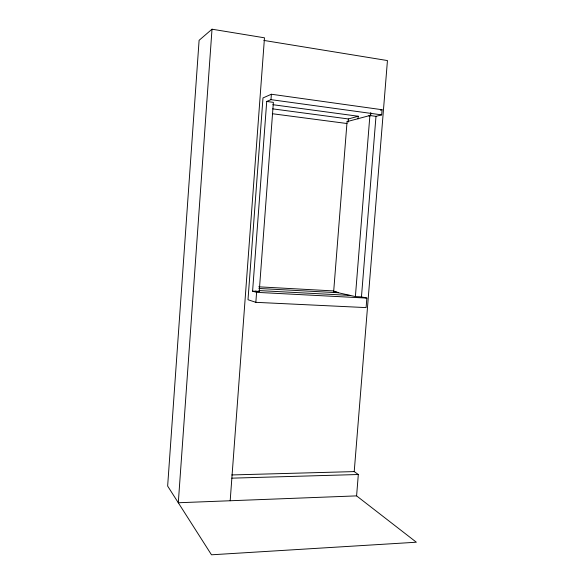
<?xml version="1.0" encoding="UTF-8"?>
<svg xmlns="http://www.w3.org/2000/svg" width="584" height="584" viewBox="0 0 584 584"><rect width="100%" height="100%" fill="white"/><g stroke="black" fill="none" stroke-linecap="round" stroke-linejoin="round"><path stroke-width="0.88" d="M212.014 29.2L178.295 502.751L356.59 495.882L416.356 542.222L211.488 554.8L167.644 486.056L199.1 40.318L212.014 29.2L264.479 37.814L230.184 500.751M366.869 298.096L256.588 292.336L252.595 291.168L266.72 101.448L270.976 99.652L381.666 114.865L382.082 109.719L271.385 94.243L262.983 97.937L248.003 299.723L255.843 302.329L366.102 307.6L366.869 298.096L361.459 296.898L355.386 296.577L333.654 291.701L347.071 121.618L369.891 115.515L375.986 116.347L381.666 114.865M255.843 302.329L256.588 292.336M270.976 99.652L271.385 94.243M252.595 291.168L259.23 291.518L273.385 102.353L266.72 101.448M348.108 122.085L348.356 118.953L358.248 116.245L358.029 118.968M355.386 296.577L369.891 115.515M370.293 115.785L370.504 113.055M370.657 115.508L370.869 112.785M361.459 296.898L375.986 116.347M356.59 495.882L358.32 474.515L354.218 471.595L387.447 60.561L263.873 40.427M380.359 110.186L382.082 109.719M231.855 478.157L358.32 474.515M231.753 474.945L354.218 471.595M258.873 288.467L338.355 292.752M258.887 290.569L350.203 295.416M255.12 291.109L259.23 291.518M258.697 286.824L333.865 290.934M333.654 291.701L336.946 291.876M334.581 291.905L335.566 291.964M272.319 113.719L347.086 123.531M348.049 121.355L347.071 121.618M272.677 108.858L348.356 118.953M368.796 115.807L369.825 115.946M272.816 104.689L358.248 116.245"/></g></svg>
